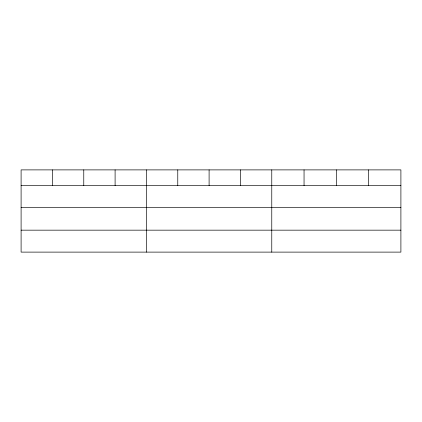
<?xml version="1.0" encoding="UTF-8"?>
<svg xmlns="http://www.w3.org/2000/svg" width="422" height="422" viewBox="0 0 422 422"><rect width="100%" height="100%" fill="white"/><g stroke="black" fill="none" stroke-linecap="round" stroke-linejoin="round"><path stroke-width="0.63" d="M400.9 207.55L400.9 169.887L21.1 169.887L21.1 252.113L400.9 252.113L400.9 207.55L21.1 207.55M21.1 185.601L400.9 185.601M21.1 230.164L400.9 230.164M368.617 169.887L368.617 185.601M336.334 169.887L336.334 185.601M304.051 169.887L304.051 185.601M271.768 169.887L271.768 252.113M240.434 169.887L240.434 185.601M209.101 169.887L209.101 185.601M177.767 169.887L177.767 185.601M146.434 169.887L146.434 252.113M115.1 169.887L115.1 185.601M83.767 169.887L83.767 185.601M52.434 169.887L52.434 185.601"/></g></svg>
